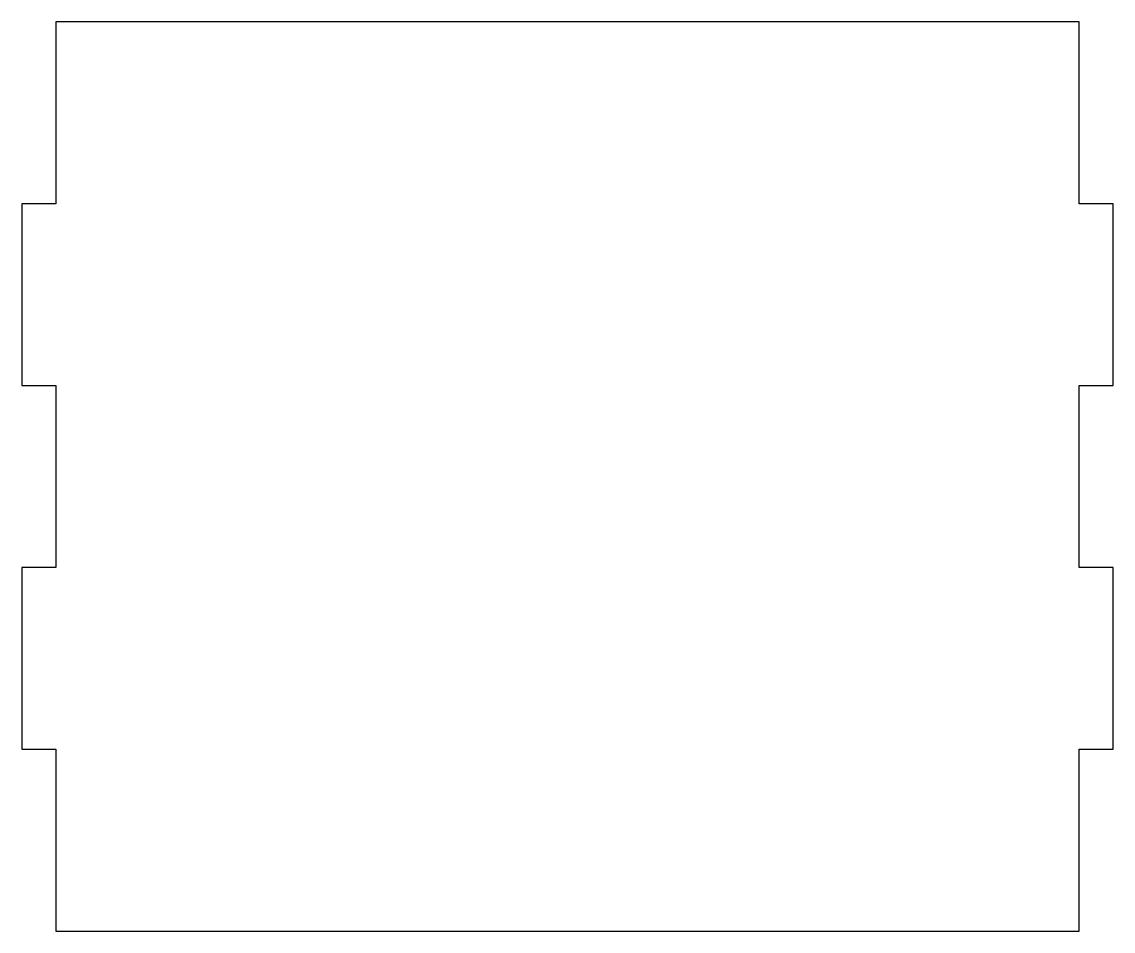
# Model space of a CAD drawing. Header units: millimetres. Extents: x -96 to 0, y 0 to 80.
import ezdxf

# ---------------------------------------------------------------- set-up
doc = ezdxf.new("R2010")
doc.units = ezdxf.units.MM
doc.layers.get('0').update_dxf_attribs({"linetype": 'CONTINUOUS'})

msp = doc.modelspace()

# ---------------------------------------------------------------- linework, layer by layer
msp.add_lwpolyline([(-3, 0), (-3, 16), (0, 16), (0, 32.009), (-3, 32.009), (-3, 48.009), (0, 48.009), (0, 64.009), (-3, 64.009), (-3, 80.009), (-93, 80.009), (-93, 64.009), (-96, 64.009), (-96, 48.009), (-93, 48.009), (-93, 32.009), (-96, 32.009), (-96, 16), (-93, 16), (-93, 0)], close=True)

doc.saveas('drawing.dxf')
